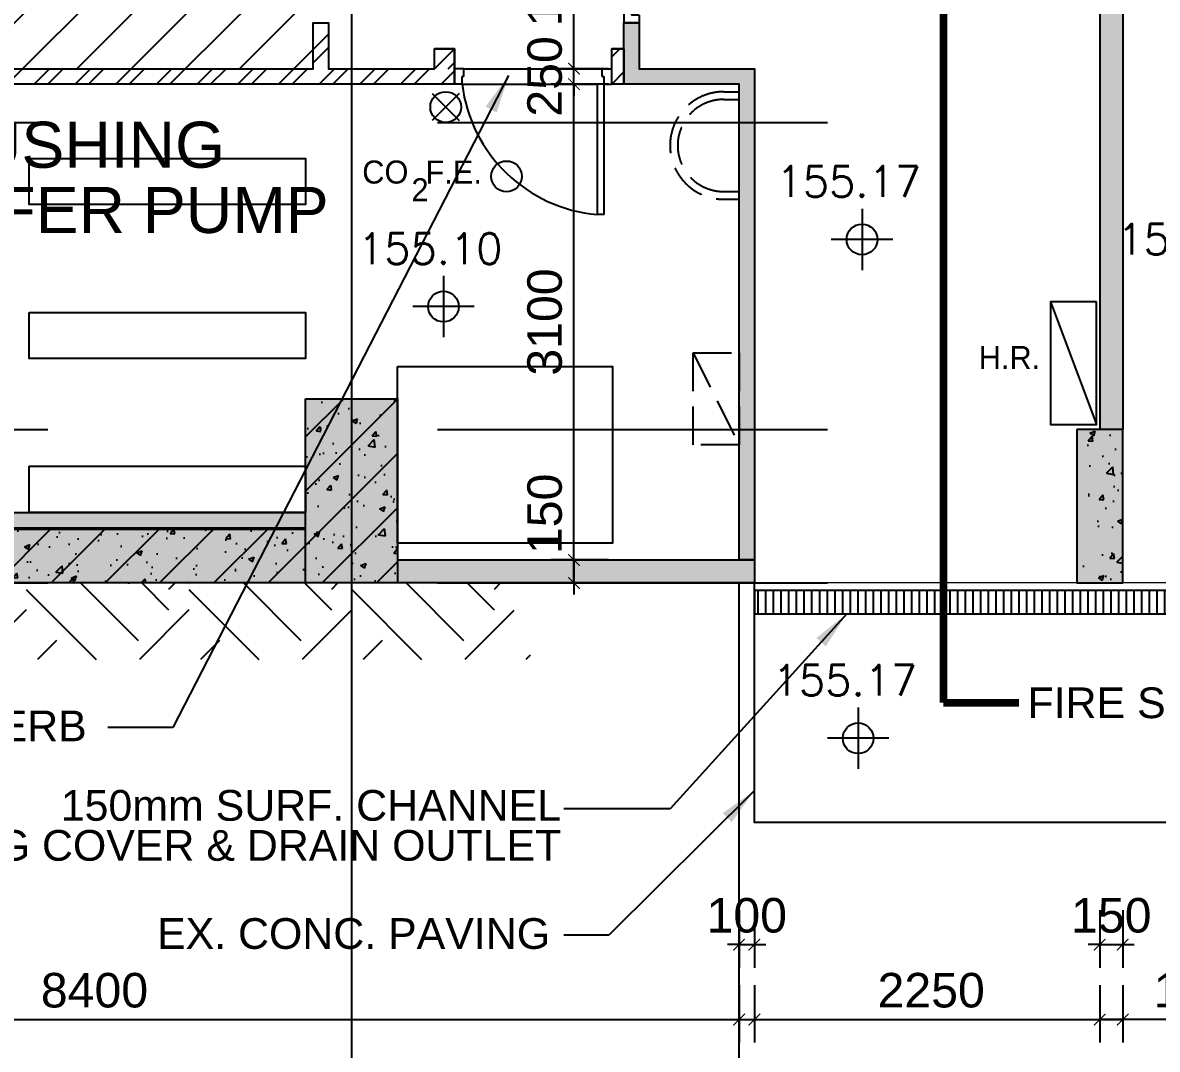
# Model space of a CAD drawing. Header units: millimetres. Extents: x 0 to 61044, y 27 to 39885.
# Drawn here: x 33857 to 41250, y 9897 to 16585 of the extents above; entities that cross this region are included whole.
import ezdxf

# ---------------------------------------------------------------- set-up
doc = ezdxf.new("R2010")
doc.units = ezdxf.units.MM
doc.linetypes.add('CENTERX2', pattern=[101.6, 63.5, -12.7, 12.7, -12.7])
doc.linetypes.add('DASH', pattern=[0.35, 0.25, -0.1])
doc.layers.get('Defpoints').update_dxf_attribs({"color": 8})
for name, color, linetype in [('arrow', 8, 'Continuous'), ('channel', 8, 'Continuous'), ('DLN032__', 8, 'Continuous'), ('DLN118__', 8, 'Continuous'), ('DLN210__', 8, 'Continuous'), ('DLN220__', 8, 'Continuous'), ('DLN816__', 8, 'Continuous'), ('Door', 8, 'Continuous'), ('E_M', 8, 'DASH'), ('FSD', 8, 'Continuous'), ('GBP Dim', 8, 'Continuous'), ('GBP Text 200', 8, 'Continuous'), ('GBP Text 250', 8, 'Continuous'), ('grid', 8, 'CENTERX2'), ('hatch', 8, 'Continuous'), ('Hatch_Stru', 8, 'Continuous'), ('LEVEL', 8, 'Continuous'), ('PLINTH', 8, 'Continuous'), ('TEXT Ref', 8, 'Continuous'), ('WALL-EX', 8, 'Continuous'), ('WALL-NEW', 8, 'Continuous'), ('WALL-STRUCTURE', 8, 'Continuous')]:
    doc.layers.add(name, color=color, linetype=linetype)
doc.layers.add('LP-furn loose', color=8, linetype='Continuous', lineweight=0)
doc.styles.add('BH', font='arial.ttf')
doc.styles.add('ROMANS', font='romans.shx')
doc.styles.get("Standard").update_dxf_attribs({"font": 'arial.ttf'})
doc.styles.add('SWIS721LT750', font='swissl.ttf')
doc.dimstyles.new('200 GBP', dxfattribs={"dimscale": 1.5, "dimtxt": 150, "dimasz": 50, "dimexe": 100, "dimexo": 50, "dimgap": 50, "dimtad": 1, "dimdec": 0, "dimzin": 0, "dimdsep": 46, "dimtxsty": 'BH', "dimblk": 'ARCHTICK', "dimcen": 0.09, "dimdle": 100, "dimclrd": 9, "dimclre": 9, "dimclrt": 1, "dimadec": 0, "dimazin": 0, "dimtfac": 1, "dimtdec": 0, "dimtix": 1, "dimtmove": 2, "dimatfit": 3, "dimldrblk": 'ARCHTICK', "dimfxl": 300, "dimfxlon": 1, "dimtolj": 1, "dimtzin": 0, "dimarcsym": 0})
doc.dimstyles.get("Standard").update_dxf_attribs({"dimtxt": 0.18, "dimasz": 0.18, "dimexe": 0.18, "dimexo": 0.0625, "dimgap": 0.09, "dimtad": 0, "dimtih": 1, "dimtoh": 1, "dimdec": 4, "dimzin": 0, "dimdsep": 46, "dimtxsty": 'Standard', "dimcen": 0.09, "dimadec": 0, "dimazin": 0, "dimtfac": 1, "dimtdec": 4, "dimtofl": 0, "dimtmove": 0, "dimatfit": 3, "dimfxl": 1, "dimtolj": 1, "dimtzin": 0, "dimarcsym": 0})
pattern_1 = [(50, (53800, 17234.53), (364.3693, -31.8782), [38.1, -419.1]), (355, (53800, 17234.53), (-70.4857, 382.1133), [30.48, -335.28]), (100.451, (53830.36, 17231.88), (293.885, 350.2334), [32.38, -356.18]), (46.1842, (53800, 17336.13), (542.158, -84.085), [57.15, -628.65]), (96.6356, (53845.2, 17329.1), (474.808, 494.851), [48.57, -534.27]), (351.184, (53800, 17336.13), (474.809, 494.85), [45.72, -502.92]), (21, (53850.8, 17310.73), (303.2298, -204.531), [38.1, -419.1]), (326, (53850.8, 17310.73), (123.604, 368.376), [30.48, -335.28]), (71.4514, (53876.07, 17293.7), (426.833, 163.8457), [32.38, -356.18]), (37.5, (53800, 17234.53), (6.1772, 169.1101), [0, -331.216, 0, -340.36, 0, -336.55]), (7.5, (53800, 17234.53), (133.6393, 200.3611), [0, -194.056, 0, -323.596, 0, -128.27]), (327.5, (53686.71, 17234.53), (271.1812, -11.4575), [0, -127, 0, -396.24, 0, -525.78]), (317.5, (53635.91, 17234.53), (296.2584, 50.853), [0, -165.1, 0, -263.144, 0, -373.38])]

# ---------------------------------------------------------------- blocks, each defined once
blk = doc.blocks.new('A$C65CE4B9B')
at = {"layer": 'grid', "ltscale": 200}
for p, q in [((-23000, 10500), (-23000, -20450)), ((-58000, -12450), (0, -12450)), ((-58000, -14450), (0, -14450)), ((-58000, -15450), (0, -15450))]:
    blk.add_line(p, q, dxfattribs=at)
blk = doc.blocks.new('DR1CR2')
at = {"layer": 'Door'}
for p, q in [((-50, 0), (-50, -50)), ((-50, 0), (0, 0)), ((0, 0), (0, -75)), ((-62.5, -50), (-50, -50)), ((-62.5, -50), (-62.5, -100)), ((-62.5, -100), (0, -100)), ((0, -75), (0, -100))]:
    blk.add_line(p, q, dxfattribs=at)
blk = doc.blocks.new('_ArchTick')
at = {"color": 0, "const_width": 0.1}
blk.add_lwpolyline([(0.5, 0.5), (-0.5, -0.5)], dxfattribs=at)
blk = doc.blocks.new('*D99')
at = {"layer": 'Defpoints', "color": 0, "transparency": 16777216}
for p in [(30125, 13174), (38525, 12859.5), (38525, 10090.1)]:
    blk.add_point(p, dxfattribs=at)
at = {"layer": 'GBP Dim', "color": 9, "lineweight": -2, "transparency": 16777216}
for p, q in [((30125, 10315.1), (30125, 9940.1)), ((38525, 10315.1), (38525, 9940.1)), ((29975, 10090.1), (38675, 10090.1))]:
    blk.add_line(p, q, dxfattribs=at)
at = {"layer": 'GBP Dim', "color": 9, "lineweight": -2, "transparency": 16777216, "xscale": 75, "yscale": 75, "zscale": 75, "rotation": 180}
blk.add_blockref('_ArchTick', (30125, 10090.1), dxfattribs=at)
at = {"layer": 'GBP Dim', "color": 9, "lineweight": -2, "transparency": 16777216, "xscale": 75, "yscale": 75, "zscale": 75}
blk.add_blockref('_ArchTick', (38525, 10090.1), dxfattribs=at)
at = {"layer": 'GBP Dim', "transparency": 16777216, "insert": (34325, 10280), "char_height": 225, "attachment_point": 5, "style": 'BH'}
blk.add_mtext('\\A1;8400', dxfattribs=at)
blk = doc.blocks.new('*D100')
at = {"layer": 'Defpoints', "color": 0, "transparency": 16777216}
for p in [(37449, 17534.5), (38537.6, 17534.5), (38537.6, 16284.5)]:
    blk.add_point(p, dxfattribs=at)
at = {"layer": 'GBP Dim', "color": 9, "lineweight": -2, "transparency": 16777216}
for p, q in [((37449, 16134.5), (37449, 17684.5)), ((37674, 17534.5), (37299, 17534.5)), ((37674, 16284.5), (37299, 16284.5))]:
    blk.add_line(p, q, dxfattribs=at)
at = {"layer": 'GBP Dim', "color": 9, "lineweight": -2, "transparency": 16777216, "xscale": 75, "yscale": 75, "zscale": 75}
for p, rotation in [((37449, 17534.5), 90), ((37449, 16284.5), 270)]:
    blk.add_blockref('_ArchTick', p, dxfattribs=dict(at, rotation=rotation))
at = {"layer": 'GBP Dim', "transparency": 16777216, "insert": (37259.1, 16909.5), "char_height": 225, "attachment_point": 5, "rotation": 90, "style": 'BH'}
blk.add_mtext('\\A1;1170', dxfattribs=at)
blk = doc.blocks.new('*D101')
at = {"layer": 'Defpoints', "color": 0, "transparency": 16777216}
for p in [(37449, 16184.5), (37787.6, 16184.5), (38437.6, 13084.5)]:
    blk.add_point(p, dxfattribs=at)
at = {"layer": 'GBP Dim', "color": 9, "lineweight": -2, "transparency": 16777216}
for p, q in [((37449, 12934.5), (37449, 16334.5)), ((37674, 16184.5), (37299, 16184.5)), ((37674, 13084.5), (37299, 13084.5))]:
    blk.add_line(p, q, dxfattribs=at)
at = {"layer": 'GBP Dim', "color": 9, "lineweight": -2, "transparency": 16777216, "xscale": 75, "yscale": 75, "zscale": 75}
for p, rotation in [((37449, 16184.5), 90), ((37449, 13084.5), 270)]:
    blk.add_blockref('_ArchTick', p, dxfattribs=dict(at, rotation=rotation))
at = {"layer": 'GBP Dim', "transparency": 16777216, "insert": (37259, 14634.5), "char_height": 225, "attachment_point": 5, "rotation": 90, "style": 'BH'}
blk.add_mtext('\\A1;3100', dxfattribs=at)
blk = doc.blocks.new('ELEX')
at = {"layer": 'DLN032__'}
for p, q in [((0, 0.5), (0, -0.5)), ((0.5, 0), (-0.5, 0))]:
    blk.add_line(p, q, dxfattribs=at)
blk.add_circle((0, 0), 0.25, dxfattribs=at)
at = {"layer": 'DLN032__', "style": 'ROMANS'}
blk.add_attdef('ELEX', (0.257, 0.354), '', height=0.5, dxfattribs=at)
blk = doc.blocks.new('*D104')
at = {"layer": 'Defpoints', "color": 0, "transparency": 16777216}
for p in [(40875, 13934.5), (38625, 13084.5), (40875, 10090.1)]:
    blk.add_point(p, dxfattribs=at)
at = {"layer": 'GBP Dim', "color": 9, "lineweight": -2, "transparency": 16777216}
for p, q in [((38625, 10315.1), (38625, 9940.1)), ((40875, 10315.1), (40875, 9940.1)), ((38475, 10090.1), (41025, 10090.1))]:
    blk.add_line(p, q, dxfattribs=at)
at = {"layer": 'GBP Dim', "color": 9, "lineweight": -2, "transparency": 16777216, "xscale": 75, "yscale": 75, "zscale": 75, "rotation": 180}
blk.add_blockref('_ArchTick', (38625, 10090.1), dxfattribs=at)
at = {"layer": 'GBP Dim', "color": 9, "lineweight": -2, "transparency": 16777216, "xscale": 75, "yscale": 75, "zscale": 75}
blk.add_blockref('_ArchTick', (40875, 10090.1), dxfattribs=at)
at = {"layer": 'GBP Dim', "transparency": 16777216, "insert": (39776.6, 10280.1), "char_height": 225, "attachment_point": 5, "style": 'BH'}
blk.add_mtext('\\A1;2250', dxfattribs=at)
blk = doc.blocks.new('*D124')
at = {"layer": 'Defpoints', "color": 0, "transparency": 16777216}
for p in [(37449, 16284.5), (37712.6, 16284.5), (37712.6, 16184.5)]:
    blk.add_point(p, dxfattribs=at)
at = {"layer": 'GBP Dim', "color": 9, "lineweight": -2, "transparency": 16777216}
for p, q in [((37449, 16284.5), (37449, 16359.5)), ((37637.6, 16284.5), (37299, 16284.5)), ((37449, 16184.5), (37449, 16284.5)), ((37637.6, 16184.5), (37299, 16184.5)), ((37449, 16184.5), (37449, 16109.5))]:
    blk.add_line(p, q, dxfattribs=at)
at = {"layer": 'GBP Dim', "color": 9, "lineweight": -2, "transparency": 16777216, "xscale": 75, "yscale": 75, "zscale": 75}
for p, rotation in [((37449, 16284.5), 270), ((37449, 16184.5), 90)]:
    blk.add_blockref('_ArchTick', p, dxfattribs=dict(at, rotation=rotation))
at = {"layer": 'GBP Dim', "transparency": 16777216, "insert": (37259.1, 16234.5), "char_height": 225, "attachment_point": 5, "rotation": 90, "style": 'BH'}
blk.add_mtext('\\A1;250', dxfattribs=at)
blk = doc.blocks.new('*D128')
at = {"layer": 'Defpoints', "color": 0, "transparency": 16777216}
for p in [(40875, 13934.5), (41025, 12934.5), (41025, 10578.3)]:
    blk.add_point(p, dxfattribs=at)
at = {"layer": 'GBP Dim', "color": 9, "lineweight": -2, "transparency": 16777216}
for p, q in [((40875, 10803.3), (40875, 10428.3)), ((41025, 10803.3), (41025, 10428.3)), ((40875, 10578.3), (40800, 10578.3)), ((40875, 10578.3), (41025, 10578.3)), ((41025, 10578.3), (41100, 10578.3))]:
    blk.add_line(p, q, dxfattribs=at)
at = {"layer": 'GBP Dim', "color": 9, "lineweight": -2, "transparency": 16777216, "xscale": 75, "yscale": 75, "zscale": 75}
blk.add_blockref('_ArchTick', (40875, 10578.3), dxfattribs=at)
at = {"layer": 'GBP Dim', "color": 9, "lineweight": -2, "transparency": 16777216, "xscale": 75, "yscale": 75, "zscale": 75, "rotation": 180}
blk.add_blockref('_ArchTick', (41025, 10578.3), dxfattribs=at)
at = {"layer": 'GBP Dim', "transparency": 16777216, "insert": (40950, 10768.1), "char_height": 225, "attachment_point": 5, "style": 'BH'}
blk.add_mtext('\\A1;150', dxfattribs=at)
blk = doc.blocks.new('*D160')
at = {"layer": 'Defpoints', "color": 0, "transparency": 16777216}
for p in [(38525, 13084.5), (38625, 13084.5), (38625, 10578.3)]:
    blk.add_point(p, dxfattribs=at)
at = {"layer": 'GBP Dim', "color": 9, "lineweight": -2, "transparency": 16777216}
for p, q in [((38525, 10803.3), (38525, 10428.3)), ((38625, 10803.3), (38625, 10428.3)), ((38525, 10578.3), (38450, 10578.3)), ((38525, 10578.3), (38625, 10578.3)), ((38625, 10578.3), (38700, 10578.3))]:
    blk.add_line(p, q, dxfattribs=at)
at = {"layer": 'GBP Dim', "color": 9, "lineweight": -2, "transparency": 16777216, "xscale": 75, "yscale": 75, "zscale": 75}
blk.add_blockref('_ArchTick', (38525, 10578.3), dxfattribs=at)
at = {"layer": 'GBP Dim', "color": 9, "lineweight": -2, "transparency": 16777216, "xscale": 75, "yscale": 75, "zscale": 75, "rotation": 180}
blk.add_blockref('_ArchTick', (38625, 10578.3), dxfattribs=at)
at = {"layer": 'GBP Dim', "transparency": 16777216, "insert": (38575, 10768.1), "char_height": 225, "attachment_point": 5, "style": 'BH'}
blk.add_mtext('\\A1;100', dxfattribs=at)
blk = doc.blocks.new('*D133')
at = {"layer": 'Defpoints', "color": 0, "transparency": 16777216}
for p in [(37599, 13084.5), (37449, 12934.5), (37599, 12934.5)]:
    blk.add_point(p, dxfattribs=at)
at = {"layer": 'GBP Dim', "color": 9, "lineweight": -2, "transparency": 16777216}
for p, q in [((37449, 13084.5), (37449, 13159.5)), ((37524, 13084.5), (37299, 13084.5)), ((37449, 13084.5), (37449, 12934.5)), ((37524, 12934.5), (37299, 12934.5)), ((37449, 12934.5), (37449, 12859.5))]:
    blk.add_line(p, q, dxfattribs=at)
at = {"layer": 'GBP Dim', "color": 9, "lineweight": -2, "transparency": 16777216, "xscale": 75, "yscale": 75, "zscale": 75}
for p, rotation in [((37449, 13084.5), 270), ((37449, 12934.5), 90)]:
    blk.add_blockref('_ArchTick', p, dxfattribs=dict(at, rotation=rotation))
at = {"layer": 'GBP Dim', "transparency": 16777216, "insert": (37259.1, 13384.9), "char_height": 225, "attachment_point": 5, "rotation": 90, "style": 'BH'}
blk.add_mtext('\\A1;150', dxfattribs=at)
blk = doc.blocks.new('*D134')
at = {"layer": 'Defpoints', "color": 0, "transparency": 16777216}
for p in [(41025, 12934.5), (42125, 12934.5), (41025, 10090.1)]:
    blk.add_point(p, dxfattribs=at)
at = {"layer": 'GBP Dim', "color": 9, "lineweight": -2, "transparency": 16777216}
for p, q in [((41025, 10315.1), (41025, 9940.1)), ((42125, 10315.1), (42125, 9940.1)), ((42275, 10090.1), (40875, 10090.1))]:
    blk.add_line(p, q, dxfattribs=at)
at = {"layer": 'GBP Dim', "color": 9, "lineweight": -2, "transparency": 16777216, "xscale": 75, "yscale": 75, "zscale": 75, "rotation": 180}
blk.add_blockref('_ArchTick', (41025, 10090.1), dxfattribs=at)
at = {"layer": 'GBP Dim', "color": 9, "lineweight": -2, "transparency": 16777216, "xscale": 75, "yscale": 75, "zscale": 75}
blk.add_blockref('_ArchTick', (42125, 10090.1), dxfattribs=at)
at = {"layer": 'GBP Dim', "transparency": 16777216, "insert": (41575, 10280), "char_height": 225, "attachment_point": 5, "style": 'BH'}
blk.add_mtext('\\A1;1100', dxfattribs=at)
blk = doc.blocks.new('DR1CL2')
at = {"layer": 'Door'}
for p, q in [((50, 0), (0, 0)), ((0, 0), (0, -75)), ((50, 0), (50, -50)), ((62.5, -50), (50, -50)), ((62.5, -50), (62.5, -100)), ((0, -75), (0, -100)), ((62.5, -100), (0, -100))]:
    blk.add_line(p, q, dxfattribs=at)
blk = doc.blocks.new('DR1CD')
at = {"layer": 'Door'}
for p, q in [((0, 1), (45, 1)), ((0, 1), (0, 0)), ((45, 0), (45, 1)), ((0, 0), (45, 0))]:
    blk.add_line(p, q, dxfattribs=at)

msp = doc.modelspace()

# ---------------------------------------------------------------- hatches: boundary and pattern name
at = {"layer": 'channel'}
h = msp.add_hatch(dxfattribs=at)
h.set_pattern_fill('ANSI31,_O', color=256, scale=400, angle=45)
h.set_pattern_definition([(90, (-10000, -7065.47), (-50, 1e-14), [])])
h.paths.add_polyline_path([(44900, 12884.5), (38625, 12884.5), (38625, 12734.5), (44900, 12734.5)])
at = {"layer": 'DLN118__'}
h = msp.add_hatch(dxfattribs=at)
h.set_pattern_fill('EARTH', color=256, scale=3000, angle=225, style=0)
h.set_pattern_definition([(225, (-20214.75, -26485.6), (-1e-13, -1060.66), [750, -750]), (225, (-20015.9, -26684.44), (-1e-13, -1060.66), [750, -750]), (225, (-19817, -26883.3), (-1e-13, -1060.66), [750, -750]), (315, (-19817, -27015.9), (1060.66, -2e-13), [750, -750]), (315, (-20015.9, -27214.8), (1060.66, -2e-13), [750, -750]), (315, (-20214.75, -27413.65), (1060.66, -2e-13), [750, -750])])
h.paths.add_polyline_path([(26750, 28384.5), (29479.4, 28384.5), (17744.4, 28386.6), (17744.4, 12936.6), (36991.1, 12934.5), (37173, 12436.6), (17244.4, 12436.6), (17244.4, 28886.6), (26282.9, 28886.6), (26568.4, 28881.8)])
at = {"layer": 'hatch'}
h = msp.add_hatch(dxfattribs=at)
h.set_pattern_fill('ANSI31', color=256, scale=2000, style=0)
h.set_pattern_definition([(45, (-10000, -7065.47), (-176.7767, 176.7767), [])])
h.paths.add_polyline_path([(31437.5, 33484.5), (31375, 33484.5), (31375, 32284.5), (31437.5, 32284.5)], flags=17)
h.paths.add_polyline_path([(31500, 33484.5), (31437.5, 33484.5), (31437.5, 32284.5), (31500, 32284.5)], flags=17)
h.paths.add_polyline_path([(31437.5, 32184.5), (31375, 32184.5), (31375, 31584.5), (31437.5, 31584.5)], flags=17)
h.paths.add_polyline_path([(31500, 32184.5), (31437.5, 32184.5), (31437.5, 31584.5), (31500, 31584.5)], flags=17)
h.paths.add_polyline_path([(31500, 31484.5), (31437.5, 31484.5), (31437.5, 30884.5), (31500, 30884.5)], flags=17)
h.paths.add_polyline_path([(31500, 30784.5), (31437.5, 30784.5), (31437.5, 30184.5), (31500, 30184.5)], flags=17)
h.paths.add_polyline_path([(33672.2, 34765.6), (33077.8, 34683.8), (33086.3, 34621.9), (33680.7, 34703.7)], flags=17)
h.paths.add_polyline_path([(33680.7, 34703.7), (33086.3, 34621.9), (33094.8, 34560), (33689.2, 34641.8)], flags=17)
h.paths.add_polyline_path([(31375, 30084.5), (31437.5, 30084.5), (31437.5, 29484.5), (31375, 29484.5)], flags=16)
h.paths.add_polyline_path([(31375, 31484.5), (31437.5, 31484.5), (31437.5, 30884.5), (31375, 30884.5)], flags=16)
h.paths.add_polyline_path([(31500, 32284.5), (31375, 32284.5), (31375, 33484.5), (31500, 33484.5), (31500, 34340.6), (33094.8, 34560), (33077.8, 34683.8), (33672.2, 34765.6), (33689.2, 34641.8), (35500, 34890.9), (35500, 36102.2), (30300, 35386.8), (30300, 28384.5), (31500, 28384.5), (31500, 29484.5), (31437.5, 29484.5), (31437.5, 30084.5), (31500, 30084.5), (31500, 30184.5), (31375, 30184.5), (31375, 30784.5), (31500, 30784.5), (31500, 30884.5), (31437.5, 30884.5), (31437.5, 31484.5), (31500, 31484.5), (31500, 31584.5), (31375, 31584.5), (31375, 32184.5), (31500, 32184.5)])
h.paths.add_polyline_path([(31350, 28234.5), (31350, 28309.5), (32800, 28309.5), (32800, 28234.5)], flags=16)
h.paths.add_polyline_path([(28700, 28309.5), (28700, 28234.5), (27250, 28234.5), (27250, 28309.5)], flags=17)
h.paths.add_polyline_path([(30025, 15034.5), (30025, 16284.5), (35750, 16284.5), (35750, 19834.5), (42316, 19834.5), (54100, 19834.5), (54100, 29384.5), (35750, 29384.5), (35750, 28384.5), (32800, 28384.5), (32800, 28309.5), (31350, 28309.5), (31350, 28384.5), (28700, 28384.5), (28700, 28309.5), (27250, 28309.5), (27250, 28384.5), (17750, 28384.5), (17750, 12934.5), (36300, 12934.5), (36300, 14134.5), (35700, 14134.5), (35700, 13294.5), (30025, 13294.5), (30025, 13394.5), (30025, 13394.5), (30025, 15034.5)])
h = msp.add_hatch(dxfattribs=at)
h.set_pattern_fill('ANSI32', color=256, scale=500, style=0)
h.set_pattern_definition([(45, (-10000, -7065.47), (-132.5825, 132.5825), []), (45, (-9911.61, -7065.47), (-132.5825, 132.5825), [])])
h.paths.add_polyline_path([(36670, 16184.5), (36670, 16284.5), (35850, 16284.5), (35850, 16584.5), (35750, 16584.5), (35750, 16284.5), (30025, 16284.5), (30025, 13394.5), (30125, 13394.5), (30125, 16184.5)])
h = msp.add_hatch(dxfattribs=at)
h.set_pattern_fill('ANSI32', color=256, scale=500, style=0)
h.set_pattern_definition([(45, (36540, 16284.53), (-132.58, 132.58), []), (45, (36628.39, 16284.53), (-132.58, 132.58), [])])
h.paths.add_polyline_path([(36540, 16284.5), (36670, 16284.5), (36670, 16414.5), (36540, 16414.5)])
h = msp.add_hatch(dxfattribs=at)
h.set_pattern_fill('ANSI32', color=256, scale=500, style=0)
h.set_pattern_definition([(45, (37695, 16184.53), (-132.58, 132.58), []), (45, (37783.39, 16184.53), (-132.58, 132.58), [])])
h.paths.add_polyline_path([(37775, 16184.5), (37695, 16184.5), (37695, 16414.5), (37775, 16414.5)])
h = msp.add_hatch(dxfattribs=at)
h.set_pattern_fill('AR-CONC', color=256, scale=2, style=0)
h.set_pattern_definition(pattern_1)
h.paths.add_polyline_path([(36300, 14134.5), (35700, 14134.5), (35700, 12934.5), (36000, 12934.5), (36300, 12934.5)])
h = msp.add_hatch(dxfattribs=at)
h.set_pattern_fill('AR-CONC', color=256, scale=2, style=0)
h.set_pattern_definition([(50, (53800, 17234.53), (364.3693, -31.878), [38.1, -419.1]), (355, (53800, 17234.53), (-70.486, 382.113), [30.48, -335.28]), (100.451, (53830.36, 17231.88), (293.885, 350.2334), [32.38, -356.18]), (46.1842, (53800, 17336.13), (542.158, -84.085), [57.15, -628.65]), (96.6356, (53845.2, 17329.1), (474.808, 494.851), [48.57, -534.27]), (351.184, (53800, 17336.13), (474.81, 494.85), [45.72, -502.92]), (21, (53850.8, 17310.73), (303.23, -204.531), [38.1, -419.1]), (326, (53850.8, 17310.73), (123.604, 368.376), [30.48, -335.28]), (71.4514, (53876.07, 17293.7), (426.833, 163.846), [32.38, -356.18]), (37.5, (53800, 17234.53), (6.1772, 169.1101), [0, -331.216, 0, -340.36, 0, -336.55]), (7.5, (53800, 17234.53), (133.6393, 200.3611), [0, -194.056, 0, -323.596, 0, -128.27]), (327.5, (53686.71, 17234.53), (271.1812, -11.4575), [0, -127, 0, -396.24, 0, -525.78]), (317.5, (53635.91, 17234.53), (296.2584, 50.853), [0, -165.1, 0, -263.144, 0, -373.38])])
h.paths.add_polyline_path([(36300, 14134.5), (35700, 14134.5), (35700, 12934.5), (36000, 12934.5), (36300, 12934.5)])
h = msp.add_hatch(dxfattribs=at)
h.set_pattern_fill('AR-CONC', color=256, scale=2, style=0)
h.set_pattern_definition(pattern_1)
h.paths.add_polyline_path([(41025, 13934.5), (40725, 13934.5), (40725, 12934.5), (41025, 12934.5)])
h = msp.add_hatch(dxfattribs=at)
h.set_pattern_fill('AR-CONC', color=256, scale=2, style=0)
h.set_pattern_definition(pattern_1)
h.paths.add_polyline_path([(27300, 13284.5), (27300, 12934.5), (35700, 12934.5), (35700, 13284.5)])
at = {"layer": 'Hatch_Stru'}
h = msp.add_hatch(color=256, dxfattribs=at)
h.paths.add_polyline_path([(41025, 13934.5), (40725, 13934.5), (40725, 12934.5), (41025, 12934.5)])
h.paths.add_polyline_path([(41025, 17534.5), (40875, 17534.5), (40875, 13934.5), (41025, 13934.5)])
for points in [[(38625, 13084.5), (38525, 13084.5), (38525, 16184.5), (37775, 16184.5), (37775, 16584.5), (37875, 16584.5), (37875, 16284.5), (38625, 16284.5)], [(36300, 14134.5), (35701.1, 14134.5), (35701.1, 13394.5), (35700, 13394.5), (35700, 12934.5), (36000, 12934.5), (36300, 12934.5)], [(35700, 13394.5), (27300, 13394.5), (27300, 13294.5), (35700, 13294.5)], [(35700, 13284.5), (27300, 13284.5), (27300, 12934.5), (35700, 12934.5)], [(36301.1, 13084.5), (38625, 13084.5), (38625, 12934.5), (36301.1, 12934.5)]]:
    msp.add_hatch(color=256, dxfattribs=at).paths.add_polyline_path(points)

# ---------------------------------------------------------------- linework, layer by layer
at = {"layer": 'arrow', "ltscale": 100}
msp.add_line((38525, 7390.3), (38525, 12934.5), dxfattribs=at)
at = {"layer": 'arrow', "ltscale": 80, "const_width": 50}
for points in [[(39856.6, 17734.5), (39856.6, 12154.5)], [(39856.6, 12154.5), (40349.9, 12154.5)]]:
    msp.add_lwpolyline(points, dxfattribs=at)
at = {"layer": 'channel'}
for p, q in [((36540, 16284.5), (36540, 16414.5)), ((36670, 16414.5), (36540, 16414.5)), ((36670, 16284.5), (36670, 16414.5)), ((37695, 16284.5), (37695, 16414.5)), ((37775, 16414.5), (37695, 16414.5)), ((37775, 16284.5), (37775, 16414.5))]:
    msp.add_line(p, q, dxfattribs=at)
msp.add_lwpolyline([(37775, 16184.5), (37695, 16184.5), (37695, 16414.5), (37775, 16414.5)], close=True, dxfattribs=at)
at = {"layer": 'channel', "ltscale": 1000}
msp.add_lwpolyline([(44900, 12884.5), (38625, 12884.5), (38625, 12734.5), (44900, 12734.5)], close=True, dxfattribs=at)
at = {"layer": 'DLN210__'}
for p, q in [((36300, 13084.5), (38625, 13084.5)), ((38625, 13084.5), (38625, 12934.5)), ((38625, 12934.5), (36300, 12934.5))]:
    msp.add_line(p, q, dxfattribs=at)
at = {"layer": 'DLN220__', "ltscale": 600}
for p, q in [((36732.5, 16284.5), (37637.6, 16284.5)), ((36720, 16184.5), (37600, 16184.5))]:
    msp.add_line(p, q, dxfattribs=at)
at = {"layer": 'DLN816__'}
msp.add_lwpolyline([(45550, 11374.5), (38625, 11374.5), (38625, 12934.5)], dxfattribs=at)
at = {"layer": 'Door'}
msp.add_arc((37686.4, 16304.5), 973.8, 187.07753, 264.90941, dxfattribs=at)
at = {"layer": 'E_M', "ltscale": 1000}
for p, q in [((38425, 16134.5), (38525, 16134.5)), ((38425, 16084.5), (38525, 16084.5)), ((38425, 15484.5), (38525, 15484.5)), ((38425, 15434.5), (38525, 15434.5)), ((38225, 14434.5), (38525, 13834.5))]:
    msp.add_line(p, q, dxfattribs=at)
msp.add_lwpolyline([(38525, 14434.5), (38525, 13834.5), (38225, 13834.5), (38225, 14434.5), (38525, 14434.5)], dxfattribs=at)
for radius in [350, 300]:
    msp.add_arc((38425, 15784.5), radius, 90, 270, dxfattribs=at)
at = {"layer": 'FSD'}
for points in [[(36701.7, 16123.4), (36524.9, 15946.6)], [(36524.9, 16123.4), (36701.7, 15946.6)], [(40554.2, 14765.9), (40854.2, 13965.9)]]:
    msp.add_lwpolyline(points, dxfattribs=at)
msp.add_lwpolyline([(40854.2, 14765.9), (40554.2, 14765.9), (40554.2, 13965.9), (40854.2, 13965.9)], close=True, dxfattribs=at)
for centre in [(36613.3, 16035), (37009.5, 15583.5)]:
    msp.add_circle(centre, 100, dxfattribs=at)
at = {"layer": 'LP-furn loose'}
msp.add_lwpolyline([(17750, 28384.5), (35750, 28384.5), (35750, 29384.5), (54100, 29384.5), (54100, 12934.5), (17750, 12934.5), (17750, 28384.5)], dxfattribs=at)
at = {"layer": 'PLINTH'}
for points in [[(33900, 15700.5), (35700, 15700.5), (35700, 15400.5), (33900, 15400.5)], [(33900, 14697.5), (35700, 14697.5), (35700, 14397.5), (33900, 14397.5)], [(36300, 14344.5), (37700, 14344.5), (37700, 13194.5), (36300, 13194.5)], [(33900, 13694.5), (35700, 13694.5), (35700, 13394.5), (33900, 13394.5)]]:
    msp.add_lwpolyline(points, close=True, dxfattribs=at)
at = {"layer": 'WALL-EX'}
for points in [[(40875, 17534.5), (40875, 13934.5)], [(41025, 17534.5), (41025, 13934.5)], [(38625, 13084.5), (38525, 13084.5), (38525, 16184.5), (37775, 16184.5), (37775, 16584.5), (37875, 16584.5), (37875, 16284.5), (38625, 16284.5), (38625, 13084.5)], [(27300, 13394.5), (35700, 13394.5)], [(27300, 13294.5), (35700, 13294.5)]]:
    msp.add_lwpolyline(points, dxfattribs=at)
msp.add_lwpolyline([(36301.1, 13084.5), (38625, 13084.5), (38625, 12934.5), (36301.1, 12934.5)], close=True, dxfattribs=at)
at = {"layer": 'WALL-NEW'}
for points in [[(30025, 13394.5), (30025, 16284.5), (35750, 16284.5), (35750, 16584.5), (35850, 16584.5), (35850, 16284.5), (36540, 16284.5)], [(36540, 16284.5), (36540, 16414.5), (36670, 16414.5), (36670, 16184.5)], [(36670, 16184.5), (30125, 16184.5), (30125, 13394.5), (30025, 13394.5)]]:
    msp.add_lwpolyline(points, dxfattribs=at)
msp.add_lwpolyline([(37775, 16184.5), (37695, 16184.5), (37695, 16414.5), (37775, 16414.5)], close=True, dxfattribs=at)
at = {"layer": 'WALL-STRUCTURE'}
msp.add_line((38625, 13084.5), (38625, 12934.5), dxfattribs=at)
for points in [[(35700, 14134.5), (36300, 14134.5), (36300, 12934.5), (35700, 12934.5)], [(35700, 14134.5), (36300, 14134.5), (36300, 12934.5), (35700, 12934.5)], [(40725, 13934.5), (40725, 12934.5), (41025, 12934.5), (41025, 13934.5)]]:
    msp.add_lwpolyline(points, close=True, dxfattribs=at)
for points in [[(27300, 13284.5), (35700, 13284.5)], [(36300, 13084.5), (38625, 13084.5)], [(38625, 13084.5), (38625, 12934.5)], [(36300, 12934.5), (17750, 12934.5)], [(36000, 12934.5), (17750, 12934.5)]]:
    msp.add_lwpolyline(points, dxfattribs=at)

# ---------------------------------------------------------------- block references
at = {"layer": 'Door'}
for name, p, rotation in [('DR1CR2', (37875, 16584.5), 270), ('DR1CL2', (37695, 16184.5), 180)]:
    msp.add_blockref(name, p, dxfattribs=dict(at, rotation=rotation))
at = {"layer": 'Door', "xscale": -1, "rotation": 180}
msp.add_blockref('DR1CL2', (36670, 16184.5), dxfattribs=at)
at = {"layer": 'Door', "yscale": 850, "rotation": 180}
msp.add_blockref('DR1CD', (37645, 16184.5), dxfattribs=at)
at = {"layer": 'grid'}
msp.add_blockref('A$C65CE4B9B', (59000, 28384.5), dxfattribs=at)
at = {"layer": 'TEXT Ref'}
ref = msp.add_blockref('ELEX', (39326, 15172.4), dxfattribs=dict(at, xscale=400, yscale=400, zscale=400, rotation=359.9999999969984))
ref.add_attrib('ELEX', '155.17', (38768.2, 15449.9), dxfattribs={"layer": 'LEVEL', "height": 200, "style": 'ROMANS'})
ref = msp.add_blockref('ELEX', (41547.7, 14796.3), dxfattribs=dict(at, xscale=400, yscale=400, zscale=400, rotation=359.9999999969984))
ref.add_attrib('ELEX', '155.17', (40989.8, 15073.8), dxfattribs={"layer": 'LEVEL', "height": 200, "style": 'ROMANS'})
ref = msp.add_blockref('ELEX', (36598.6, 14735), dxfattribs=dict(at, xscale=400, yscale=400, zscale=400, rotation=359.9999999969984))
ref.add_attrib('ELEX', '155.10', (36040.8, 15012.5), dxfattribs={"layer": 'LEVEL', "height": 200, "style": 'ROMANS'})
ref = msp.add_blockref('ELEX', (39300.6, 11922.8), dxfattribs=dict(at, xscale=400, yscale=400, zscale=400, rotation=359.9999999969984))
ref.add_attrib('ELEX', '155.17', (38742.8, 12200.4), dxfattribs={"layer": 'LEVEL', "height": 200, "style": 'ROMANS'})

# ---------------------------------------------------------------- texts
at = {"layer": 'FSD', "char_height": 150, "width": 1512.981, "attachment_point": 7, "style": 'SWIS721LT750'}
for s, insert in [('{\\fUnivers|b0|i0|c0|p34;CO  F.E.}', (36069.6, 15534.5)), ('{\\fUnivers|b0|i0|c0|p34;2}', (36390.2, 15420.9)), ('{\\fUnivers|b0|i0|c0|p34;H.R.}', (40086, 14328))]:
    msp.add_mtext(s, dxfattribs=dict(at, insert=insert))
at = {"layer": 'GBP Text 200', "style": 'BH'}
for s, p in [('150mm H. KERB', (32147.7, 11903.3)), ('150mm SURF. CHANNEL ', (34105.1, 11385.6)), ('W/ GRATING COVER & DRAIN OUTLET', (32213.5, 11125)), ('EX. CONC. PAVING', (34732.2, 10550.9))]:
    msp.add_text(s, height=200, dxfattribs=at).set_placement(p)
at = {"layer": 'GBP Text 200', "insert": (42453.4, 12152.6), "char_height": 200, "width": 4770.626, "attachment_point": 5, "line_spacing_factor": 0.84, "style": 'BH'}
msp.add_mtext('FIRE SERVICE ACCESS POINT', dxfattribs=at)
at = {"layer": 'GBP Text 250', "insert": (33150.2, 15362.3), "char_height": 300, "width": 5446.699, "attachment_point": 5, "line_spacing_factor": 0.85, "style": 'BH'}
msp.add_mtext('FRESH & FLUSHING UPFEED TRANSFER PUMP ROOM', dxfattribs=at)

# ---------------------------------------------------------------- dimensions: what is measured, and where the dimension line sits
at = {"layer": 'GBP Dim'}
dim = msp.add_linear_dim(base=(37449, 17534.5), p1=(38537.6, 16284.5), p2=(38537.6, 17534.5), angle=90, text='1170', dimstyle='200 GBP', override={"dimclrt": 256, "dimfxl": 150}, dxfattribs=at)
dim.commit()
dim.dimension.update_dxf_attribs({"geometry": '*D100', "text_midpoint": (37259.1, 16909.5), "dimtype": 160})
dim = msp.add_linear_dim(base=(37449, 16284.5), p1=(37712.6, 16184.5), p2=(37712.6, 16284.5), angle=90, text='250', dimstyle='200 GBP', override={"dimclrt": 256, "dimfxl": 150}, dxfattribs=at)
dim.commit()
dim.dimension.update_dxf_attribs({"geometry": '*D124', "text_midpoint": (37259.1, 16234.5)})
dim = msp.add_linear_dim(base=(37449, 16184.5), p1=(38437.6, 13084.5), p2=(37787.6, 16184.5), angle=90, dimstyle='200 GBP', override={"dimclrt": 256, "dimfxl": 150}, dxfattribs=at)
dim.commit()
dim.dimension.update_dxf_attribs({"geometry": '*D101', "text_midpoint": (37259, 14634.5)})
dim = msp.add_linear_dim(base=(40875, 10090.1), p1=(38625, 13084.5), p2=(40875, 13934.5), dimstyle='200 GBP', override={"dimclrt": 256, "dimfxl": 150}, dxfattribs=at)
dim.commit()
dim.dimension.update_dxf_attribs({"geometry": '*D104', "text_midpoint": (39776.6, 10280.1), "dimtype": 160})
for base, p1, p2, picture, middle in [((41025, 10578.3), (40875, 13934.5), (41025, 12934.5), '*D128', (40950, 10768.1)), ((38525, 10090.1), (30125, 13174), (38525, 12859.5), '*D99', (34325, 10280)), ((38625, 10578.3), (38525, 13084.5), (38625, 13084.5), '*D160', (38575, 10768.1)), ((41025, 10090.1), (42125, 12934.5), (41025, 12934.5), '*D134', (41575, 10280))]:
    dim = msp.add_linear_dim(base=base, p1=p1, p2=p2, dimstyle='200 GBP', override={"dimclrt": 256, "dimfxl": 150}, dxfattribs=at)
    dim.commit()
    dim.dimension.update_dxf_attribs({"geometry": picture, "text_midpoint": middle})
dim = msp.add_linear_dim(base=(37449, 12934.5), p1=(37599, 13084.5), p2=(37599, 12934.5), angle=90, dimstyle='200 GBP', override={"dimclrt": 256, "dimfxl": 150}, dxfattribs=at)
dim.commit()
dim.dimension.update_dxf_attribs({"geometry": '*D133', "text_midpoint": (37259.1, 13384.9), "dimtype": 160})

# ---------------------------------------------------------------- leaders
at = {"layer": 'arrow'}
for points in [[(37023.6, 16240.3), (34834.8, 11992.4), (34411.1, 11992.4)], [(39227.1, 12734.5), (38076.3, 11462.3), (37383.6, 11462.3)], [(38625, 11582), (37675.6, 10640), (37383.6, 10640)]]:
    msp.add_leader(points, dimstyle='Standard', override={"dimscale": 2, "dimtxt": 200, "dimasz": 125, "dimexe": 166.67, "dimexo": 100, "dimgap": 100, "dimtih": 0, "dimtoh": 0, "dimdec": 0, "dimrnd": 5.001, "dimtxsty": 'BH', "dimdle": 166.666667, "dimclrd": 9, "dimclre": 9, "dimclrt": 1, "dimtdec": 0, "dimtix": 1, "dimtofl": 1, "dimtmove": 2, "dimfxl": 50}, dxfattribs=at)

doc.saveas('drawing.dxf')
